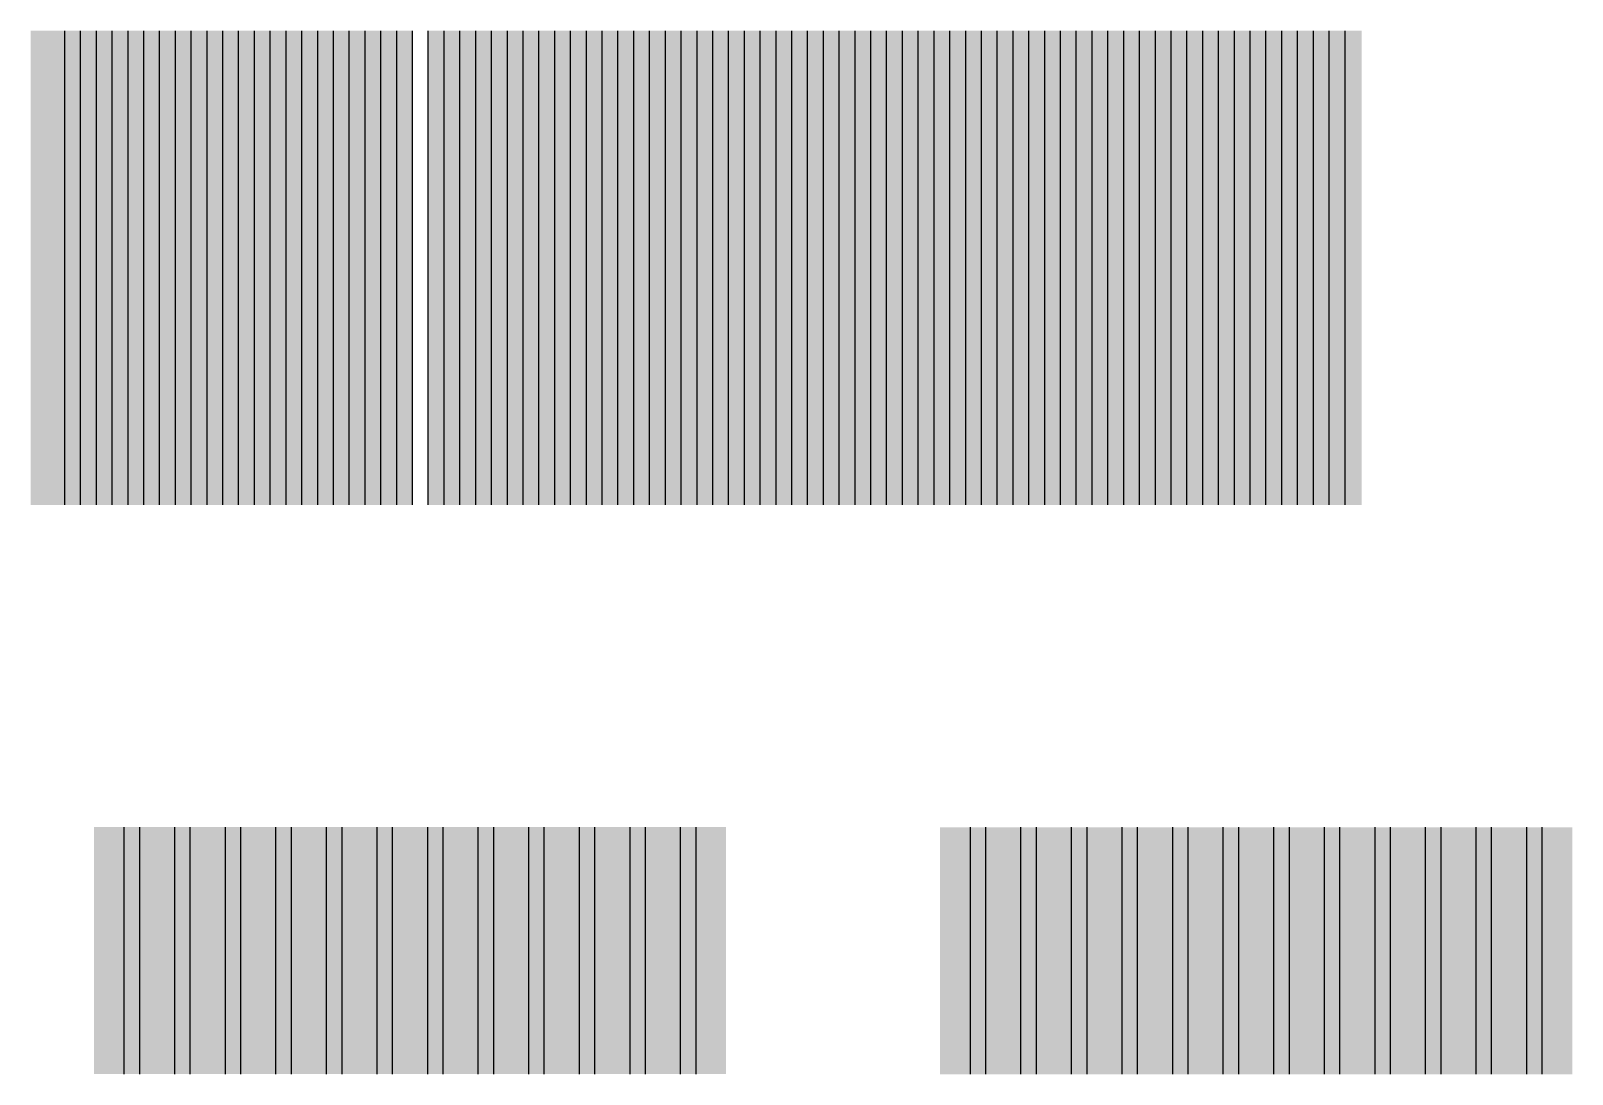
# Model space of a CAD drawing. Header units: centimetres. Extents: x 20.8 to 74.6, y 0 to 12.8.
# Drawn here: x 29.527 to 34.403, y 9.526 to 12.827 of the extents above; entities that cross this region are included whole.
import ezdxf

# ---------------------------------------------------------------- set-up
doc = ezdxf.new("R2010")
doc.units = ezdxf.units.CM
doc.header["$MEASUREMENT"] = 0
doc.layers.add('Linii_prindere', color=7, linetype='Continuous', true_color=0x000000)
doc.layers.add('Prindere_circuit_pcb_ecran', color=7, linetype='Continuous', true_color=0xdce882)

msp = doc.modelspace()

# ---------------------------------------------------------------- hatches: boundary and pattern name
at = {"layer": 'Linii_prindere'}
h = msp.add_hatch(color=256, dxfattribs=at)
h.dxf.hatch_style = 1
h.paths.add_polyline_path([(29.6844, 12.8268), (29.6344, 12.8268), (29.6344, 11.3268), (29.6844, 11.3268)])
h.paths.add_polyline_path([(29.7844, 12.8268), (29.7344, 12.8268), (29.7344, 11.3268), (29.7844, 11.3268)])
h.paths.add_polyline_path([(29.8844, 12.8268), (29.8344, 12.8268), (29.8344, 11.3268), (29.8844, 11.3268)])
h.paths.add_polyline_path([(29.9844, 12.8268), (29.9344, 12.8268), (29.9344, 11.3268), (29.9844, 11.3268)])
h.paths.add_polyline_path([(30.0844, 12.8268), (30.0344, 12.8268), (30.0344, 11.3268), (30.0844, 11.3268)])
h.paths.add_polyline_path([(30.1844, 12.8268), (30.1344, 12.8268), (30.1344, 11.3268), (30.1844, 11.3268)])
h.paths.add_polyline_path([(30.2844, 12.8268), (30.2344, 12.8268), (30.2344, 11.3268), (30.2844, 11.3268)])
h.paths.add_polyline_path([(30.4844, 12.8268), (30.4344, 12.8268), (30.4344, 11.3268), (30.4844, 11.3268)])
h.paths.add_polyline_path([(30.3844, 12.8268), (30.3344, 12.8268), (30.3344, 11.3268), (30.3844, 11.3268)])
h.paths.add_polyline_path([(30.5844, 12.8268), (30.5344, 12.8268), (30.5344, 11.3268), (30.5844, 11.3268)])
h.paths.add_polyline_path([(30.6844, 12.8268), (30.6344, 12.8268), (30.6344, 11.3268), (30.6844, 11.3268)])
h = msp.add_hatch(color=256, dxfattribs=at)
h.dxf.hatch_style = 1
h.paths.add_polyline_path([(30.8844, 12.8268), (30.8344, 12.8268), (30.8344, 11.3268), (30.8844, 11.3268)])
h.paths.add_polyline_path([(30.9844, 12.8268), (30.9344, 12.8268), (30.9344, 11.3268), (30.9844, 11.3268)])
h.paths.add_polyline_path([(31.0844, 12.8268), (31.0344, 12.8268), (31.0344, 11.3268), (31.0844, 11.3268)])
h.paths.add_polyline_path([(31.1844, 12.8268), (31.1344, 12.8268), (31.1344, 11.3268), (31.1844, 11.3268)])
h.paths.add_polyline_path([(31.2844, 12.8268), (31.2344, 12.8268), (31.2344, 11.3268), (31.2844, 11.3268)])
h.paths.add_polyline_path([(31.3844, 12.8268), (31.3344, 12.8268), (31.3344, 11.3268), (31.3844, 11.3268)])
h.paths.add_polyline_path([(31.4844, 12.8268), (31.4344, 12.8268), (31.4344, 11.3268), (31.4844, 11.3268)])
h.paths.add_polyline_path([(31.5844, 12.8268), (31.5344, 12.8268), (31.5344, 11.3268), (31.5844, 11.3268)])
h.paths.add_polyline_path([(31.6844, 12.8268), (31.6344, 12.8268), (31.6344, 11.3268), (31.6844, 11.3268)])
h.paths.add_polyline_path([(31.7844, 12.8268), (31.7344, 12.8268), (31.7344, 11.3268), (31.7844, 11.3268)])
h.paths.add_polyline_path([(31.8844, 12.8268), (31.8344, 12.8268), (31.8344, 11.3268), (31.8844, 11.3268)])
h.paths.add_polyline_path([(31.9844, 12.8268), (31.9344, 12.8268), (31.9344, 11.3268), (31.9844, 11.3268)])
h.paths.add_polyline_path([(32.0844, 12.8268), (32.0344, 12.8268), (32.0344, 11.3268), (32.0844, 11.3268)])
h.paths.add_polyline_path([(32.1844, 12.8268), (32.1344, 12.8268), (32.1344, 11.3268), (32.1844, 11.3268)])
h.paths.add_polyline_path([(32.2844, 12.8268), (32.2344, 12.8268), (32.2344, 11.3268), (32.2844, 11.3268)])
h.paths.add_polyline_path([(32.3844, 12.8268), (32.3344, 12.8268), (32.3344, 11.3268), (32.3844, 11.3268)])
h.paths.add_polyline_path([(32.4844, 12.8268), (32.4344, 12.8268), (32.4344, 11.3268), (32.4844, 11.3268)])
h.paths.add_polyline_path([(32.5844, 12.8268), (32.5344, 12.8268), (32.5344, 11.3268), (32.5844, 11.3268)])
h.paths.add_polyline_path([(32.6844, 12.8268), (32.6344, 12.8268), (32.6344, 11.3268), (32.6844, 11.3268)])
h.paths.add_polyline_path([(32.7844, 12.8268), (32.7344, 12.8268), (32.7344, 11.3268), (32.7844, 11.3268)])
h.paths.add_polyline_path([(32.8844, 12.8268), (32.8344, 12.8268), (32.8344, 11.3268), (32.8844, 11.3268)])
h.paths.add_polyline_path([(32.9844, 12.8268), (32.9344, 12.8268), (32.9344, 11.3268), (32.9844, 11.3268)])
h.paths.add_polyline_path([(33.0844, 12.8268), (33.0344, 12.8268), (33.0344, 11.3268), (33.0844, 11.3268)])
h.paths.add_polyline_path([(33.1844, 12.8268), (33.1344, 12.8268), (33.1344, 11.3268), (33.1844, 11.3268)])
h.paths.add_polyline_path([(33.2844, 12.8268), (33.2344, 12.8268), (33.2344, 11.3268), (33.2844, 11.3268)])
h.paths.add_polyline_path([(33.3844, 12.8268), (33.3344, 12.8268), (33.3344, 11.3268), (33.3844, 11.3268)])
h.paths.add_polyline_path([(33.4844, 12.8268), (33.4344, 12.8268), (33.4344, 11.3268), (33.4844, 11.3268)])
h.paths.add_polyline_path([(33.5844, 12.8268), (33.5344, 12.8268), (33.5344, 11.3268), (33.5844, 11.3268)])
h.paths.add_polyline_path([(33.6844, 12.8268), (33.6344, 12.8268), (33.6344, 11.3268), (33.6844, 11.3268)])
h = msp.add_hatch(color=256, dxfattribs=at)
h.dxf.hatch_style = 1
h.paths.add_polyline_path([(29.8714, 10.3073), (29.8214, 10.3073), (29.8214, 9.5262), (29.8714, 9.5262)])
h.paths.add_polyline_path([(30.0314, 10.3073), (29.9814, 10.3073), (29.9814, 9.5262), (30.0314, 9.5262)])
h.paths.add_polyline_path([(30.1914, 10.3073), (30.1414, 10.3073), (30.1414, 9.5262), (30.1914, 9.5262)])
h.paths.add_polyline_path([(30.3514, 10.3073), (30.3014, 10.3073), (30.3014, 9.5262), (30.3514, 9.5262)])
h.paths.add_polyline_path([(30.5114, 10.3073), (30.4614, 10.3073), (30.4614, 9.5262), (30.5114, 9.5262)])
h.paths.add_polyline_path([(30.6714, 10.3073), (30.6214, 10.3073), (30.6214, 9.5262), (30.6714, 9.5262)])
h.paths.add_polyline_path([(30.8314, 10.3073), (30.7814, 10.3073), (30.7814, 9.5262), (30.8314, 9.5262)])
h.paths.add_polyline_path([(30.9914, 10.3073), (30.9414, 10.3073), (30.9414, 9.5262), (30.9914, 9.5262)])
h.paths.add_polyline_path([(31.1514, 10.3073), (31.1014, 10.3073), (31.1014, 9.5262), (31.1514, 9.5262)])
h.paths.add_polyline_path([(31.3114, 10.3073), (31.2614, 10.3073), (31.2614, 9.5262), (31.3114, 9.5262)])
h.paths.add_polyline_path([(31.4714, 10.3073), (31.4214, 10.3073), (31.4214, 9.5262), (31.4714, 9.5262)])
h.paths.add_polyline_path([(31.6314, 10.3073), (31.5814, 10.3073), (31.5814, 9.5262), (31.6314, 9.5262)])
h = msp.add_hatch(color=256, dxfattribs=at)
h.dxf.hatch_style = 1
h.paths.add_polyline_path([(29.8714, 10.3073), (29.8214, 10.3073), (29.8214, 9.5262), (29.8714, 9.5262)])
h.paths.add_polyline_path([(30.0314, 10.3073), (29.9814, 10.3073), (29.9814, 9.5262), (30.0314, 9.5262)])
h.paths.add_polyline_path([(30.1914, 10.3073), (30.1414, 10.3073), (30.1414, 9.5262), (30.1914, 9.5262)])
h.paths.add_polyline_path([(30.3514, 10.3073), (30.3014, 10.3073), (30.3014, 9.5262), (30.3514, 9.5262)])
h.paths.add_polyline_path([(30.5114, 10.3073), (30.4614, 10.3073), (30.4614, 9.5262), (30.5114, 9.5262)])
h.paths.add_polyline_path([(30.6714, 10.3073), (30.6214, 10.3073), (30.6214, 9.5262), (30.6714, 9.5262)])
h.paths.add_polyline_path([(30.8314, 10.3073), (30.7814, 10.3073), (30.7814, 9.5262), (30.8314, 9.5262)])
h.paths.add_polyline_path([(30.9914, 10.3073), (30.9414, 10.3073), (30.9414, 9.5262), (30.9914, 9.5262)])
h.paths.add_polyline_path([(31.1514, 10.3073), (31.1014, 10.3073), (31.1014, 9.5262), (31.1514, 9.5262)])
h.paths.add_polyline_path([(31.3114, 10.3073), (31.2614, 10.3073), (31.2614, 9.5262), (31.3114, 9.5262)])
h.paths.add_polyline_path([(31.4714, 10.3073), (31.4214, 10.3073), (31.4214, 9.5262), (31.4714, 9.5262)])
h.paths.add_polyline_path([(31.6314, 10.3073), (31.5814, 10.3073), (31.5814, 9.5262), (31.6314, 9.5262)])
h = msp.add_hatch(color=256, dxfattribs=at)
h.dxf.hatch_style = 1
h.paths.add_polyline_path([(32.5483, 10.3068), (32.4983, 10.3068), (32.4983, 9.5257), (32.5483, 9.5257)])
h.paths.add_polyline_path([(32.7083, 10.3068), (32.6583, 10.3068), (32.6583, 9.5257), (32.7083, 9.5257)])
h.paths.add_polyline_path([(32.8683, 10.3068), (32.8183, 10.3068), (32.8183, 9.5257), (32.8683, 9.5257)])
h.paths.add_polyline_path([(33.0283, 10.3068), (32.9783, 10.3068), (32.9783, 9.5257), (33.0283, 9.5257)])
h.paths.add_polyline_path([(33.1883, 10.3068), (33.1383, 10.3068), (33.1383, 9.5257), (33.1883, 9.5257)])
h.paths.add_polyline_path([(33.3483, 10.3068), (33.2983, 10.3068), (33.2983, 9.5257), (33.3483, 9.5257)])
h.paths.add_polyline_path([(33.5083, 10.3068), (33.4583, 10.3068), (33.4583, 9.5257), (33.5083, 9.5257)])
h.paths.add_polyline_path([(33.6683, 10.3068), (33.6183, 10.3068), (33.6183, 9.5257), (33.6683, 9.5257)])
h.paths.add_polyline_path([(33.8283, 10.3068), (33.7783, 10.3068), (33.7783, 9.5257), (33.8283, 9.5257)])
h.paths.add_polyline_path([(33.9883, 10.3068), (33.9383, 10.3068), (33.9383, 9.5257), (33.9883, 9.5257)])
h.paths.add_polyline_path([(34.1483, 10.3068), (34.0983, 10.3068), (34.0983, 9.5257), (34.1483, 9.5257)])
h.paths.add_polyline_path([(34.3083, 10.3068), (34.2583, 10.3068), (34.2583, 9.5257), (34.3083, 9.5257)])
at = {"layer": 'Prindere_circuit_pcb_ecran'}
h = msp.add_hatch(color=256, dxfattribs=at)
h.dxf.hatch_style = 1
h.paths.add_polyline_path([(29.6344, 12.8268), (29.5269, 12.8268), (29.5269, 11.3268), (29.6344, 11.3268)])
h.paths.add_polyline_path([(29.7344, 12.8268), (29.6844, 12.8268), (29.6844, 11.3268), (29.7344, 11.3268)])
h.paths.add_polyline_path([(29.8344, 12.8268), (29.7844, 12.8268), (29.7844, 11.3268), (29.8344, 11.3268)])
h.paths.add_polyline_path([(29.9344, 12.8268), (29.8844, 12.8268), (29.8844, 11.3268), (29.9344, 11.3268)])
h.paths.add_polyline_path([(30.0344, 12.8268), (29.9844, 12.8268), (29.9844, 11.3268), (30.0344, 11.3268)])
h.paths.add_polyline_path([(30.1344, 12.8268), (30.0844, 12.8268), (30.0844, 11.3268), (30.1344, 11.3268)])
h.paths.add_polyline_path([(30.2344, 12.8268), (30.1844, 12.8268), (30.1844, 11.3268), (30.2344, 11.3268)])
h.paths.add_polyline_path([(30.3344, 12.8268), (30.2844, 12.8268), (30.2844, 11.3268), (30.3344, 11.3268)])
h.paths.add_polyline_path([(30.4344, 12.8268), (30.3844, 12.8268), (30.3844, 11.3268), (30.4344, 11.3268)])
h.paths.add_polyline_path([(30.5344, 12.8268), (30.4844, 12.8268), (30.4844, 11.3268), (30.5344, 11.3268)])
h.paths.add_polyline_path([(30.6344, 12.8268), (30.5844, 12.8268), (30.5844, 11.3268), (30.6344, 11.3268)])
h.paths.add_polyline_path([(30.7344, 12.8268), (30.6844, 12.8268), (30.6844, 11.3268), (30.7344, 11.3268)])
h.paths.add_polyline_path([(30.8344, 12.8268), (30.7844, 12.8268), (30.7844, 11.3268), (30.8344, 11.3268)])
h = msp.add_hatch(color=256, dxfattribs=at)
h.dxf.hatch_style = 1
h.paths.add_polyline_path([(30.9344, 12.8268), (30.8844, 12.8268), (30.8844, 11.3268), (30.9344, 11.3268)])
h.paths.add_polyline_path([(31.0344, 12.8268), (30.9844, 12.8268), (30.9844, 11.3268), (31.0344, 11.3268)])
h.paths.add_polyline_path([(31.1344, 12.8268), (31.0844, 12.8268), (31.0844, 11.3268), (31.1344, 11.3268)])
h.paths.add_polyline_path([(31.2344, 12.8268), (31.1844, 12.8268), (31.1844, 11.3268), (31.2344, 11.3268)])
h.paths.add_polyline_path([(31.3344, 12.8268), (31.2844, 12.8268), (31.2844, 11.3268), (31.3344, 11.3268)])
h.paths.add_polyline_path([(31.4344, 12.8268), (31.3844, 12.8268), (31.3844, 11.3268), (31.4344, 11.3268)])
h.paths.add_polyline_path([(31.5344, 12.8268), (31.4844, 12.8268), (31.4844, 11.3268), (31.5344, 11.3268)])
h.paths.add_polyline_path([(31.6344, 12.8268), (31.5844, 12.8268), (31.5844, 11.3268), (31.6344, 11.3268)])
h.paths.add_polyline_path([(31.7344, 12.8268), (31.6844, 12.8268), (31.6844, 11.3268), (31.7344, 11.3268)])
h.paths.add_polyline_path([(31.8344, 12.8268), (31.7844, 12.8268), (31.7844, 11.3268), (31.8344, 11.3268)])
h.paths.add_polyline_path([(31.9344, 12.8268), (31.8844, 12.8268), (31.8844, 11.3268), (31.9344, 11.3268)])
h.paths.add_polyline_path([(32.0344, 12.8268), (31.9844, 12.8268), (31.9844, 11.3268), (32.0344, 11.3268)])
h.paths.add_polyline_path([(32.1344, 12.8268), (32.0844, 12.8268), (32.0844, 11.3268), (32.1344, 11.3268)])
h.paths.add_polyline_path([(32.2344, 12.8268), (32.1844, 12.8268), (32.1844, 11.3268), (32.2344, 11.3268)])
h.paths.add_polyline_path([(32.3344, 12.8268), (32.2844, 12.8268), (32.2844, 11.3268), (32.3344, 11.3268)])
h.paths.add_polyline_path([(32.4344, 12.8268), (32.3844, 12.8268), (32.3844, 11.3268), (32.4344, 11.3268)])
h.paths.add_polyline_path([(32.5344, 12.8268), (32.4844, 12.8268), (32.4844, 11.3268), (32.5344, 11.3268)])
h.paths.add_polyline_path([(32.6344, 12.8268), (32.5844, 12.8268), (32.5844, 11.3268), (32.6344, 11.3268)])
h.paths.add_polyline_path([(32.7344, 12.8268), (32.6844, 12.8268), (32.6844, 11.3268), (32.7344, 11.3268)])
h.paths.add_polyline_path([(32.8344, 12.8268), (32.7844, 12.8268), (32.7844, 11.3268), (32.8344, 11.3268)])
h.paths.add_polyline_path([(32.9344, 12.8268), (32.8844, 12.8268), (32.8844, 11.3268), (32.9344, 11.3268)])
h.paths.add_polyline_path([(33.0344, 12.8268), (32.9844, 12.8268), (32.9844, 11.3268), (33.0344, 11.3268)])
h.paths.add_polyline_path([(33.1344, 12.8268), (33.0844, 12.8268), (33.0844, 11.3268), (33.1344, 11.3268)])
h.paths.add_polyline_path([(33.2344, 12.8268), (33.1844, 12.8268), (33.1844, 11.3268), (33.2344, 11.3268)])
h.paths.add_polyline_path([(33.3344, 12.8268), (33.2844, 12.8268), (33.2844, 11.3268), (33.3344, 11.3268)])
h.paths.add_polyline_path([(33.4344, 12.8268), (33.3844, 12.8268), (33.3844, 11.3268), (33.4344, 11.3268)])
h.paths.add_polyline_path([(33.5344, 12.8268), (33.4844, 12.8268), (33.4844, 11.3268), (33.5344, 11.3268)])
h.paths.add_polyline_path([(33.6344, 12.8268), (33.5844, 12.8268), (33.5844, 11.3268), (33.6344, 11.3268)])
h.paths.add_polyline_path([(33.7369, 12.8268), (33.6844, 12.8268), (33.6844, 11.3268), (33.7369, 11.3268)])
h = msp.add_hatch(color=256, dxfattribs=at)
h.dxf.hatch_style = 1
h.paths.add_polyline_path([(29.8214, 10.3073), (29.7264, 10.3073), (29.7264, 9.5262), (29.8214, 9.5262)])
h.paths.add_polyline_path([(29.9814, 10.3073), (29.8714, 10.3073), (29.8714, 9.5262), (29.9814, 9.5262)])
h.paths.add_polyline_path([(30.1414, 10.3073), (30.0314, 10.3073), (30.0314, 9.5262), (30.1414, 9.5262)])
h.paths.add_polyline_path([(30.3014, 10.3073), (30.1914, 10.3073), (30.1914, 9.5262), (30.3014, 9.5262)])
h.paths.add_polyline_path([(30.4614, 10.3073), (30.3514, 10.3073), (30.3514, 9.5262), (30.4614, 9.5262)])
h.paths.add_polyline_path([(30.6214, 10.3073), (30.5114, 10.3073), (30.5114, 9.5262), (30.6214, 9.5262)])
h.paths.add_polyline_path([(30.7814, 10.3073), (30.6714, 10.3073), (30.6714, 9.5262), (30.7814, 9.5262)])
h.paths.add_polyline_path([(30.9414, 10.3073), (30.8314, 10.3073), (30.8314, 9.5262), (30.9414, 9.5262)])
h.paths.add_polyline_path([(31.1014, 10.3073), (30.9914, 10.3073), (30.9914, 9.5262), (31.1014, 9.5262)])
h.paths.add_polyline_path([(31.2614, 10.3073), (31.1514, 10.3073), (31.1514, 9.5262), (31.2614, 9.5262)])
h.paths.add_polyline_path([(31.4214, 10.3073), (31.3114, 10.3073), (31.3114, 9.5262), (31.4214, 9.5262)])
h.paths.add_polyline_path([(31.5814, 10.3073), (31.4714, 10.3073), (31.4714, 9.5262), (31.5814, 9.5262)])
h.paths.add_polyline_path([(31.7262, 10.3073), (31.6314, 10.3073), (31.6314, 9.5262), (31.7262, 9.5262)])
h = msp.add_hatch(color=256, dxfattribs=at)
h.dxf.hatch_style = 1
h.paths.add_polyline_path([(29.8214, 10.3073), (29.7264, 10.3073), (29.7264, 9.5262), (29.8214, 9.5262)])
h.paths.add_polyline_path([(29.9814, 10.3073), (29.8714, 10.3073), (29.8714, 9.5262), (29.9814, 9.5262)])
h.paths.add_polyline_path([(30.1414, 10.3073), (30.0314, 10.3073), (30.0314, 9.5262), (30.1414, 9.5262)])
h.paths.add_polyline_path([(30.3014, 10.3073), (30.1914, 10.3073), (30.1914, 9.5262), (30.3014, 9.5262)])
h.paths.add_polyline_path([(30.4614, 10.3073), (30.3514, 10.3073), (30.3514, 9.5262), (30.4614, 9.5262)])
h.paths.add_polyline_path([(30.6214, 10.3073), (30.5114, 10.3073), (30.5114, 9.5262), (30.6214, 9.5262)])
h.paths.add_polyline_path([(30.7814, 10.3073), (30.6714, 10.3073), (30.6714, 9.5262), (30.7814, 9.5262)])
h.paths.add_polyline_path([(30.9414, 10.3073), (30.8314, 10.3073), (30.8314, 9.5262), (30.9414, 9.5262)])
h.paths.add_polyline_path([(31.1014, 10.3073), (30.9914, 10.3073), (30.9914, 9.5262), (31.1014, 9.5262)])
h.paths.add_polyline_path([(31.2614, 10.3073), (31.1514, 10.3073), (31.1514, 9.5262), (31.2614, 9.5262)])
h.paths.add_polyline_path([(31.4214, 10.3073), (31.3114, 10.3073), (31.3114, 9.5262), (31.4214, 9.5262)])
h.paths.add_polyline_path([(31.5814, 10.3073), (31.4714, 10.3073), (31.4714, 9.5262), (31.5814, 9.5262)])
h.paths.add_polyline_path([(31.7262, 10.3073), (31.6314, 10.3073), (31.6314, 9.5262), (31.7262, 9.5262)])
h = msp.add_hatch(color=256, dxfattribs=at)
h.dxf.hatch_style = 1
h.paths.add_polyline_path([(32.4983, 10.3068), (32.4033, 10.3068), (32.4033, 9.5257), (32.4983, 9.5257)])
h.paths.add_polyline_path([(32.6583, 10.3068), (32.5483, 10.3068), (32.5483, 9.5257), (32.6583, 9.5257)])
h.paths.add_polyline_path([(32.8183, 10.3068), (32.7083, 10.3068), (32.7083, 9.5257), (32.8183, 9.5257)])
h.paths.add_polyline_path([(32.9783, 10.3068), (32.8683, 10.3068), (32.8683, 9.5257), (32.9783, 9.5257)])
h.paths.add_polyline_path([(33.1383, 10.3068), (33.0283, 10.3068), (33.0283, 9.5257), (33.1383, 9.5257)])
h.paths.add_polyline_path([(33.2983, 10.3068), (33.1883, 10.3068), (33.1883, 9.5257), (33.2983, 9.5257)])
h.paths.add_polyline_path([(33.4583, 10.3068), (33.3483, 10.3068), (33.3483, 9.5257), (33.4583, 9.5257)])
h.paths.add_polyline_path([(33.6183, 10.3068), (33.5083, 10.3068), (33.5083, 9.5257), (33.6183, 9.5257)])
h.paths.add_polyline_path([(33.7783, 10.3068), (33.6683, 10.3068), (33.6683, 9.5257), (33.7783, 9.5257)])
h.paths.add_polyline_path([(33.9383, 10.3068), (33.8283, 10.3068), (33.8283, 9.5257), (33.9383, 9.5257)])
h.paths.add_polyline_path([(34.0983, 10.3068), (33.9883, 10.3068), (33.9883, 9.5257), (34.0983, 9.5257)])
h.paths.add_polyline_path([(34.2583, 10.3068), (34.1483, 10.3068), (34.1483, 9.5257), (34.2583, 9.5257)])
h.paths.add_polyline_path([(34.4031, 10.3068), (34.3083, 10.3068), (34.3083, 9.5257), (34.4031, 9.5257)])

# ---------------------------------------------------------------- linework, layer by layer
at = {"layer": 'Linii_prindere'}
for p, q in [((29.6344, 11.3268), (29.6344, 12.8268)), ((29.6844, 11.3268), (29.6844, 12.8268)), ((29.7344, 11.3268), (29.7344, 12.8268)), ((29.7844, 11.3268), (29.7844, 12.8268)), ((29.8344, 11.3268), (29.8344, 12.8268)), ((29.8844, 11.3268), (29.8844, 12.8268)), ((29.9344, 11.3268), (29.9344, 12.8268)), ((29.9844, 11.3268), (29.9844, 12.8268)), ((30.0344, 11.3268), (30.0344, 12.8268)), ((30.0844, 11.3268), (30.0844, 12.8268)), ((30.1344, 11.3268), (30.1344, 12.8268)), ((30.1844, 11.3268), (30.1844, 12.8268)), ((30.2344, 11.3268), (30.2344, 12.8268)), ((30.2844, 11.3268), (30.2844, 12.8268)), ((30.3344, 11.3268), (30.3344, 12.8268)), ((30.3844, 11.3268), (30.3844, 12.8268)), ((30.4344, 11.3268), (30.4344, 12.8268)), ((30.4844, 11.3268), (30.4844, 12.8268)), ((30.5344, 11.3268), (30.5344, 12.8268)), ((30.5844, 11.3268), (30.5844, 12.8268)), ((30.6344, 11.3268), (30.6344, 12.8268)), ((30.6844, 11.3268), (30.6844, 12.8268)), ((30.7344, 11.3268), (30.7344, 12.8268)), ((30.7844, 11.3268), (30.7844, 12.8268)), ((30.8344, 11.3268), (30.8344, 12.8268)), ((30.8844, 11.3268), (30.8844, 12.8268)), ((30.9344, 11.3268), (30.9344, 12.8268)), ((30.9844, 11.3268), (30.9844, 12.8268)), ((31.0344, 11.3268), (31.0344, 12.8268)), ((31.0844, 11.3268), (31.0844, 12.8268)), ((31.1344, 11.3268), (31.1344, 12.8268)), ((31.1844, 11.3268), (31.1844, 12.8268)), ((31.2344, 11.3268), (31.2344, 12.8268)), ((31.2844, 11.3268), (31.2844, 12.8268)), ((31.3344, 11.3268), (31.3344, 12.8268)), ((31.3844, 11.3268), (31.3844, 12.8268)), ((31.4344, 11.3268), (31.4344, 12.8268)), ((31.4844, 11.3268), (31.4844, 12.8268)), ((31.5344, 11.3268), (31.5344, 12.8268)), ((31.5844, 11.3268), (31.5844, 12.8268)), ((31.6344, 11.3268), (31.6344, 12.8268)), ((31.6844, 11.3268), (31.6844, 12.8268)), ((31.7344, 11.3268), (31.7344, 12.8268)), ((31.7844, 11.3268), (31.7844, 12.8268)), ((31.8344, 11.3268), (31.8344, 12.8268)), ((31.8844, 11.3268), (31.8844, 12.8268)), ((31.9344, 11.3268), (31.9344, 12.8268)), ((31.9844, 11.3268), (31.9844, 12.8268)), ((32.0344, 11.3268), (32.0344, 12.8268)), ((32.0844, 11.3268), (32.0844, 12.8268)), ((32.1344, 11.3268), (32.1344, 12.8268)), ((32.1844, 11.3268), (32.1844, 12.8268)), ((32.2344, 11.3268), (32.2344, 12.8268)), ((32.2844, 11.3268), (32.2844, 12.8268)), ((32.3344, 11.3268), (32.3344, 12.8268)), ((32.3844, 11.3268), (32.3844, 12.8268)), ((32.4344, 11.3268), (32.4344, 12.8268)), ((32.4844, 11.3268), (32.4844, 12.8268)), ((32.5344, 11.3268), (32.5344, 12.8268)), ((32.5844, 11.3268), (32.5844, 12.8268)), ((32.6344, 11.3268), (32.6344, 12.8268)), ((32.6844, 11.3268), (32.6844, 12.8268)), ((32.7344, 11.3268), (32.7344, 12.8268)), ((32.7844, 11.3268), (32.7844, 12.8268)), ((32.8344, 11.3268), (32.8344, 12.8268)), ((32.8844, 11.3268), (32.8844, 12.8268)), ((32.9344, 11.3268), (32.9344, 12.8268)), ((32.9844, 11.3268), (32.9844, 12.8268)), ((33.0344, 11.3268), (33.0344, 12.8268)), ((33.0844, 11.3268), (33.0844, 12.8268)), ((33.1344, 11.3268), (33.1344, 12.8268)), ((33.1844, 11.3268), (33.1844, 12.8268)), ((33.2344, 11.3268), (33.2344, 12.8268)), ((33.2844, 11.3268), (33.2844, 12.8268)), ((33.3344, 11.3268), (33.3344, 12.8268)), ((33.3844, 11.3268), (33.3844, 12.8268)), ((33.4344, 11.3268), (33.4344, 12.8268)), ((33.4844, 11.3268), (33.4844, 12.8268)), ((33.5344, 11.3268), (33.5344, 12.8268)), ((33.5844, 11.3268), (33.5844, 12.8268)), ((33.6344, 11.3268), (33.6344, 12.8268)), ((33.6844, 11.3268), (33.6844, 12.8268)), ((29.8214, 10.3073), (29.8214, 9.5262)), ((29.8214, 10.3073, -0.005), (29.8214, 9.5262, -0.005)), ((29.8714, 9.5262), (29.8714, 10.3073)), ((29.8714, 9.5262, -0.005), (29.8714, 10.3073, -0.005)), ((29.9814, 10.3073), (29.9814, 9.5262)), ((29.9814, 10.3073, -0.005), (29.9814, 9.5262, -0.005)), ((30.0314, 9.5262), (30.0314, 10.3073)), ((30.0314, 9.5262, -0.005), (30.0314, 10.3073, -0.005)), ((30.1414, 10.3073), (30.1414, 9.5262)), ((30.1414, 10.3073, -0.005), (30.1414, 9.5262, -0.005)), ((30.1914, 9.5262), (30.1914, 10.3073)), ((30.1914, 9.5262, -0.005), (30.1914, 10.3073, -0.005)), ((30.3014, 10.3073), (30.3014, 9.5262)), ((30.3014, 10.3073, -0.005), (30.3014, 9.5262, -0.005)), ((30.3514, 9.5262), (30.3514, 10.3073)), ((30.3514, 9.5262, -0.005), (30.3514, 10.3073, -0.005)), ((30.4614, 10.3073), (30.4614, 9.5262)), ((30.4614, 10.3073, -0.005), (30.4614, 9.5262, -0.005)), ((30.5114, 9.5262), (30.5114, 10.3073)), ((30.5114, 9.5262, -0.005), (30.5114, 10.3073, -0.005)), ((30.6214, 10.3073), (30.6214, 9.5262)), ((30.6214, 10.3073, -0.005), (30.6214, 9.5262, -0.005)), ((30.6714, 9.5262), (30.6714, 10.3073)), ((30.6714, 9.5262, -0.005), (30.6714, 10.3073, -0.005)), ((30.7814, 10.3073), (30.7814, 9.5262)), ((30.7814, 10.3073, -0.005), (30.7814, 9.5262, -0.005)), ((30.8314, 9.5262), (30.8314, 10.3073)), ((30.8314, 9.5262, -0.005), (30.8314, 10.3073, -0.005)), ((30.9414, 10.3073), (30.9414, 9.5262)), ((30.9414, 10.3073, -0.005), (30.9414, 9.5262, -0.005)), ((30.9914, 9.5262), (30.9914, 10.3073)), ((30.9914, 9.5262, -0.005), (30.9914, 10.3073, -0.005)), ((31.1014, 10.3073), (31.1014, 9.5262)), ((31.1014, 10.3073, -0.005), (31.1014, 9.5262, -0.005)), ((31.1514, 9.5262), (31.1514, 10.3073)), ((31.1514, 9.5262, -0.005), (31.1514, 10.3073, -0.005)), ((31.2614, 10.3073), (31.2614, 9.5262)), ((31.2614, 10.3073, -0.005), (31.2614, 9.5262, -0.005)), ((31.3114, 9.5262), (31.3114, 10.3073)), ((31.3114, 9.5262, -0.005), (31.3114, 10.3073, -0.005)), ((31.4214, 10.3073), (31.4214, 9.5262)), ((31.4214, 10.3073, -0.005), (31.4214, 9.5262, -0.005)), ((31.4714, 9.5262), (31.4714, 10.3073)), ((31.4714, 9.5262, -0.005), (31.4714, 10.3073, -0.005)), ((31.5814, 10.3073), (31.5814, 9.5262)), ((31.5814, 10.3073, -0.005), (31.5814, 9.5262, -0.005)), ((31.6314, 9.5262), (31.6314, 10.3073)), ((31.6314, 9.5262, -0.005), (31.6314, 10.3073, -0.005)), ((32.4983, 10.3068), (32.4983, 9.5257)), ((32.5483, 9.5257), (32.5483, 10.3068)), ((32.6583, 10.3068), (32.6583, 9.5257)), ((32.7083, 9.5257), (32.7083, 10.3068)), ((32.8183, 10.3068), (32.8183, 9.5257)), ((32.8683, 9.5257), (32.8683, 10.3068)), ((32.9783, 10.3068), (32.9783, 9.5257)), ((33.0283, 9.5257), (33.0283, 10.3068)), ((33.1383, 10.3068), (33.1383, 9.5257)), ((33.1883, 9.5257), (33.1883, 10.3068)), ((33.2983, 10.3068), (33.2983, 9.5257)), ((33.3483, 9.5257), (33.3483, 10.3068)), ((33.4583, 10.3068), (33.4583, 9.5257)), ((33.5083, 9.5257), (33.5083, 10.3068)), ((33.6183, 10.3068), (33.6183, 9.5257)), ((33.6683, 9.5257), (33.6683, 10.3068)), ((33.7783, 10.3068), (33.7783, 9.5257)), ((33.8283, 9.5257), (33.8283, 10.3068)), ((33.9383, 10.3068), (33.9383, 9.5257)), ((33.9883, 9.5257), (33.9883, 10.3068)), ((34.0983, 10.3068), (34.0983, 9.5257)), ((34.1483, 9.5257), (34.1483, 10.3068)), ((34.2583, 10.3068), (34.2583, 9.5257)), ((34.3083, 9.5257), (34.3083, 10.3068))]:
    msp.add_line(p, q, dxfattribs=at)

doc.saveas('drawing.dxf')
